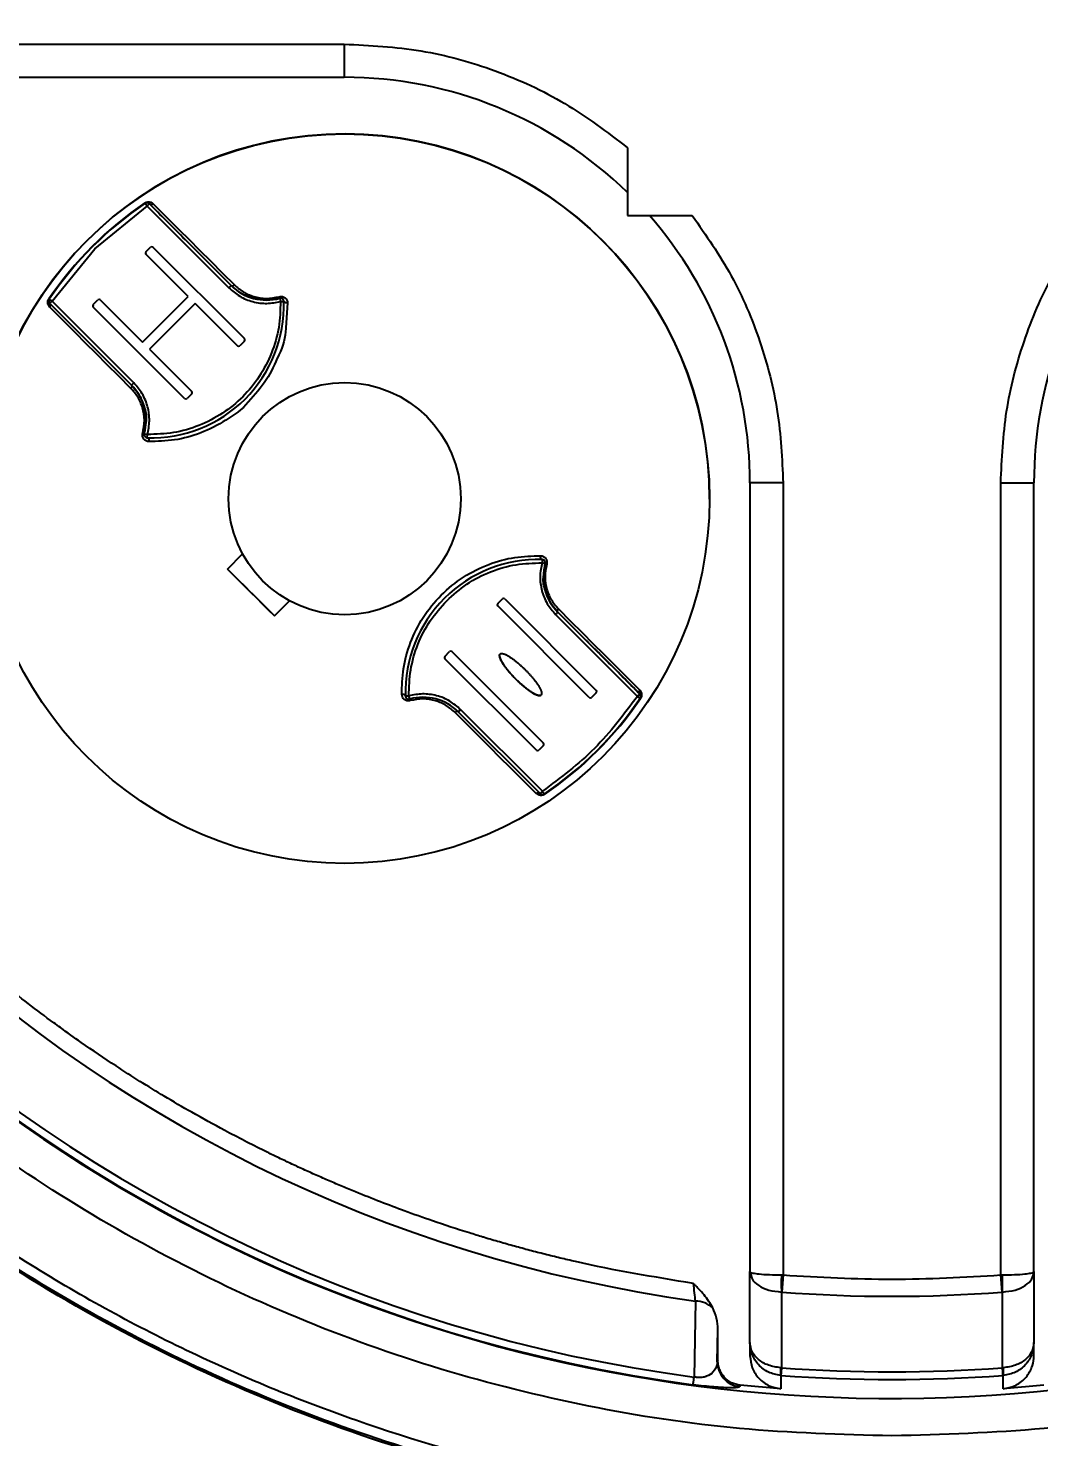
# Model space of a CAD drawing. Header units: millimetres. Extents: x 2003 to 4439, y 563 to 2285.
# Drawn here: x 2594.4 to 2655.3, y 1941.9 to 2026.8 of the extents above; entities that cross this region are included whole.
import ezdxf

# ---------------------------------------------------------------- set-up
doc = ezdxf.new("R2010")
doc.units = ezdxf.units.MM
doc.layers.add('AM_5', color=3, linetype='Continuous', lineweight=25)
doc.styles.add('SLDTEXTSTYLE1', font='txt.shx', dxfattribs={"width": 0.7, "bigfont": 'gbcbig.shx'})
doc.dimstyles.new('SLDDIMSTYLE12$0', dxfattribs={"dimtxt": 12, "dimasz": 10, "dimexe": 0, "dimexo": 0.0625, "dimgap": 0.875, "dimtad": 1, "dimdec": 1, "dimlfac": 1.8, "dimrnd": 1e-09, "dimzin": 12, "dimdsep": 46, "dimtxsty": 'SLDTEXTSTYLE1', "dimcen": 0.09, "dimdle": 8.16, "dimclrd": 3, "dimclre": 3, "dimadec": 0, "dimazin": 3, "dimtfac": 1, "dimtdec": 1, "dimtofl": 0, "dimtmove": 0, "dimatfit": 3, "dimfxl": 0, "dimfrac": 2, "dimtolj": 1, "dimlwd": 5, "dimlwe": 5, "dimarcsym": 0})

# ---------------------------------------------------------------- blocks, each defined once
blk = doc.blocks.new('*D42')
at = {"layer": 'AM_5', "color": 3, "linetype": 'Continuous', "lineweight": 5, "transparency": 16777216}
for p, q in [((2526.81, 1949.849), (2526.732, 1913.328)), ((2677.208, 1913.007), (2536.732, 1913.307))]:
    blk.add_line(p, q, dxfattribs=at)
at = {"layer": 'AM_5', "color": 3, "lineweight": 5, "transparency": 16777216}
blk.add_line((2687.178, 1898.953), (2687.208, 1912.985), dxfattribs=at)
at = {"layer": 'AM_5', "color": 3, "transparency": 16777216}
for points in [[(2536.735, 1914.974), (2536.728, 1911.64), (2526.732, 1913.328)], [(2677.212, 1914.673), (2677.205, 1911.34), (2687.208, 1912.985)]]:
    blk.add_solid(points, dxfattribs=at)
at = {"layer": 'Defpoints', "color": 0, "transparency": 16777216}
for p in [(2526.81, 1949.912), (2526.732, 1913.328), (2687.178, 1898.89)]:
    blk.add_point(p, dxfattribs=at)
at = {"layer": 'AM_5', "color": 0, "transparency": 16777216, "insert": (2588.08, 1920.072), "char_height": 12, "attachment_point": 5, "rotation": 359.87749, "style": 'SLDTEXTSTYLE1'}
blk.add_mtext('\\A1;160', dxfattribs=at)

msp = doc.modelspace()

# ---------------------------------------------------------------- linework, layer by layer
at = {"color": 7, "linetype": 'Continuous', "lineweight": 25}
for p, q in [((2562.754, 2025.884), (2613.445, 2025.884)), ((2613.445, 2025.884), (2613.445, 2023.884)), ((2562.955, 2023.884), (2613.445, 2023.884)), ((2630.527, 2019.632), (2630.527, 2015.546)), ((2598.408, 2013.53), (2601.547, 2016.119)), ((2601.435, 2016.284), (2601.421, 2016.305)), ((2601.435, 2016.284), (2601.435, 2016.284)), ((2601.547, 2016.119), (2606.479, 2011.186)), ((2601.688, 2016.26), (2606.621, 2011.327)), ((2601.688, 2016.26), (2601.688, 2016.26)), ((2630.527, 2015.546), (2634.428, 2015.546)), ((2595.819, 2010.391), (2598.408, 2013.53)), ((2601.484, 2013.353), (2601.767, 2013.636)), ((2604.03, 2010.666), (2601.484, 2013.211)), ((2601.484, 2013.211), (2601.484, 2013.211)), ((2604.03, 2010.666), (2601.484, 2013.211)), ((2601.908, 2013.636), (2607.424, 2008.12)), ((2606.621, 2011.327), (2606.621, 2011.327)), ((2595.619, 2010.391), (2595.619, 2010.391)), ((2595.653, 2010.503), (2595.633, 2010.517)), ((2595.653, 2010.503), (2595.653, 2010.503)), ((2600.752, 2005.458), (2595.819, 2010.391)), ((2598.302, 2010.171), (2598.585, 2010.454)), ((2598.726, 2010.454), (2601.272, 2007.908)), ((2601.272, 2007.908), (2604.03, 2010.666)), ((2604.03, 2010.666), (2604.03, 2010.666)), ((2595.681, 2010.014), (2595.583, 2010.192)), ((2600.61, 2005.317), (2595.678, 2010.25)), ((2603.817, 2004.514), (2598.302, 2010.029)), ((2598.302, 2010.029), (2598.302, 2010.029)), ((2603.817, 2004.514), (2598.302, 2010.029)), ((2604.454, 2010.242), (2601.696, 2007.484)), ((2604.454, 2010.242), (2601.696, 2007.484)), ((2606.999, 2007.696), (2604.454, 2010.242)), ((2604.454, 2010.242), (2604.454, 2010.242)), ((2606.999, 2007.696), (2604.454, 2010.242)), ((2609.802, 2010.127), (2609.802, 2010.127)), ((2610.027, 2010.281), (2609.926, 2008.77)), ((2607.424, 2007.979), (2607.141, 2007.696)), ((2607.424, 2007.979), (2607.141, 2007.696)), ((2607.424, 2007.979), (2607.424, 2007.979)), ((2601.696, 2007.484), (2604.242, 2004.938)), ((2601.696, 2007.484), (2601.696, 2007.484)), ((2606.999, 2007.696), (2606.999, 2007.696)), ((2607.141, 2007.696), (2607.141, 2007.696)), ((2603.817, 2004.514), (2603.817, 2004.514)), ((2604.242, 2004.797), (2603.959, 2004.514)), ((2604.242, 2004.797), (2603.959, 2004.514)), ((2603.959, 2004.514), (2603.959, 2004.514)), ((2604.242, 2004.797), (2604.242, 2004.797)), ((2601.487, 2003.193), (2601.379, 2002.392)), ((2601.372, 2002.339), (2601.372, 2002.339)), ((2601.566, 2002.139), (2601.572, 2002.339)), ((2637.909, 1999.42), (2637.909, 1951.843)), ((2639.909, 1999.42), (2639.909, 1951.643)), ((2653.031, 1951.643), (2653.031, 1999.42)), ((2655.031, 1951.843), (2655.031, 1999.42)), ((2635.469, 1998.445), (2635.469, 1998.445)), ((2606.398, 1994.226), (2607.312, 1995.139)), ((2607.312, 1995.139), (2607.312, 1995.139)), ((2625.373, 1994.798), (2625.367, 1994.598)), ((2625.452, 1993.744), (2625.56, 1994.544)), ((2625.567, 1994.597), (2625.567, 1994.597)), ((2606.398, 1994.226), (2609.227, 1991.397)), ((2610.14, 1992.311), (2609.227, 1991.397)), ((2609.227, 1991.397), (2610.14, 1992.311)), ((2610.14, 1992.311), (2610.14, 1992.311)), ((2622.697, 1992.14), (2622.98, 1992.422)), ((2628.213, 1986.483), (2622.697, 1991.998)), ((2622.697, 1991.998), (2622.697, 1991.998)), ((2628.213, 1986.483), (2622.697, 1991.998)), ((2623.121, 1992.422), (2628.637, 1986.907)), ((2609.227, 1991.397), (2609.227, 1991.397)), ((2626.187, 1991.478), (2631.12, 1986.545)), ((2626.329, 1991.619), (2631.261, 1986.687)), ((2626.329, 1991.619), (2626.329, 1991.619)), ((2619.515, 1988.958), (2619.798, 1989.241)), ((2619.939, 1989.241), (2625.455, 1983.725)), ((2625.031, 1983.301), (2619.515, 1988.816)), ((2619.515, 1988.816), (2619.515, 1988.816)), ((2625.031, 1983.301), (2619.515, 1988.816)), ((2617.137, 1986.81), (2617.137, 1986.81)), ((2628.637, 1986.766), (2628.354, 1986.483)), ((2628.637, 1986.766), (2628.354, 1986.483)), ((2628.637, 1986.766), (2628.637, 1986.766)), ((2631.257, 1986.923), (2631.363, 1986.731)), ((2631.261, 1986.687), (2631.261, 1986.687)), ((2625.392, 1980.818), (2620.46, 1985.75)), ((2628.213, 1986.483), (2628.213, 1986.483)), ((2628.354, 1986.483), (2628.354, 1986.483)), ((2631.306, 1986.42), (2631.286, 1986.434)), ((2631.32, 1986.545), (2631.32, 1986.545)), ((2625.251, 1980.676), (2620.318, 1985.609)), ((2625.031, 1983.301), (2625.031, 1983.301)), ((2625.455, 1983.584), (2625.172, 1983.301)), ((2625.455, 1983.584), (2625.172, 1983.301)), ((2625.172, 1983.301), (2625.172, 1983.301)), ((2625.455, 1983.584), (2625.455, 1983.584)), ((2625.193, 1980.582), (2625.015, 1980.68)), ((2625.504, 1980.652), (2625.518, 1980.632)), ((2637.909, 1951.843), (2637.964, 1951.797)), ((2637.909, 1951.843), (2637.976, 1951.621)), ((2637.909, 1947.564), (2637.909, 1951.843)), ((2655.031, 1951.843), (2655.031, 1947.564)), ((2639.801, 1951.644), (2639.909, 1951.643)), ((2639.909, 1951.643), (2639.829, 1950.613)), ((2653.031, 1951.643), (2653.138, 1951.644)), ((2653.111, 1950.613), (2653.031, 1951.643)), ((2634.623, 1950.07), (2634.541, 1945.483)), ((2639.829, 1950.613), (2639.801, 1950.615)), ((2639.801, 1950.615), (2639.807, 1946.045)), ((2653.138, 1950.615), (2653.111, 1950.613)), ((2653.133, 1946.045), (2653.138, 1950.615)), ((2635.938, 1946.393), (2635.97, 1948.357)), ((2635.97, 1946.487), (2635.97, 1948.357)), ((2637.909, 1947.564), (2637.909, 1946.778)), ((2655.031, 1946.778), (2655.031, 1947.564)), ((2639.807, 1946.045), (2639.761, 1946.048)), ((2653.179, 1946.048), (2653.133, 1946.045)), ((2637.318, 1944.994), (2637.287, 1944.902)), ((2639.762, 1944.781), (2637.318, 1944.994)), ((2639.761, 1945.582), (2639.772, 1945.581)), ((2639.761, 1945.582), (2639.762, 1944.781)), ((2653.167, 1945.581), (2653.179, 1945.582)), ((2653.178, 1944.781), (2653.179, 1945.582)), ((2655.621, 1944.994), (2653.178, 1944.781))]:
    msp.add_line(p, q, dxfattribs=at)
at = {"color": 7, "linetype": 'Continuous', "lineweight": 25, "flags": 128}
for points in [[(2601.435, 2016.284), (2601.437, 2016.281), (2601.443, 2016.272), (2601.454, 2016.256), (2601.467, 2016.236), (2601.484, 2016.211), (2601.504, 2016.182), (2601.525, 2016.151), (2601.547, 2016.119)], [(2601.688, 2016.26), (2601.685, 2016.257), (2601.677, 2016.249), (2601.664, 2016.236), (2601.647, 2016.219), (2601.625, 2016.197), (2601.601, 2016.173), (2601.574, 2016.146), (2601.547, 2016.119)], [(2601.924, 2016.256), (2602.406, 2015.774), (2602.928, 2015.252), (2603.49, 2014.69), (2604.088, 2014.092), (2604.721, 2013.459), (2605.389, 2012.791), (2606.088, 2012.092), (2606.816, 2011.364)], [(2606.621, 2011.327), (2606.618, 2011.325), (2606.61, 2011.317), (2606.597, 2011.304), (2606.579, 2011.286), (2606.558, 2011.265), (2606.533, 2011.24), (2606.507, 2011.214), (2606.479, 2011.186)], [(2606.621, 2011.327), (2606.637, 2011.316), (2606.657, 2011.308), (2606.68, 2011.306), (2606.705, 2011.308), (2606.733, 2011.316), (2606.761, 2011.328), (2606.789, 2011.344), (2606.816, 2011.364)], [(2595.653, 2010.503), (2595.657, 2010.501), (2595.666, 2010.495), (2595.681, 2010.484), (2595.702, 2010.47), (2595.727, 2010.453), (2595.756, 2010.434), (2595.787, 2010.413), (2595.819, 2010.391)], [(2595.678, 2010.25), (2595.68, 2010.252), (2595.688, 2010.26), (2595.701, 2010.273), (2595.719, 2010.291), (2595.741, 2010.313), (2595.765, 2010.337), (2595.791, 2010.363), (2595.819, 2010.391)], [(2609.545, 2010.558), (2609.546, 2010.555), (2609.549, 2010.544), (2609.554, 2010.526), (2609.561, 2010.502), (2609.569, 2010.473), (2609.578, 2010.439), (2609.588, 2010.403), (2609.599, 2010.366)], [(2600.574, 2005.121), (2599.845, 2005.85), (2599.146, 2006.549), (2598.479, 2007.216), (2597.846, 2007.85), (2597.247, 2008.448), (2596.686, 2009.009), (2596.164, 2009.532), (2595.681, 2010.014)], [(2609.599, 2010.366), (2609.638, 2010.367), (2609.675, 2010.368), (2609.71, 2010.369), (2609.74, 2010.37), (2609.765, 2010.371), (2609.784, 2010.371), (2609.795, 2010.371), (2609.799, 2010.372)], [(2610.027, 2010.281), (2609.984, 2010.279), (2609.943, 2010.282), (2609.904, 2010.289), (2609.869, 2010.3), (2609.84, 2010.314), (2609.818, 2010.332), (2609.804, 2010.351), (2609.799, 2010.372)], [(2600.61, 2005.317), (2600.622, 2005.301), (2600.629, 2005.281), (2600.632, 2005.258), (2600.629, 2005.232), (2600.622, 2005.205), (2600.61, 2005.177), (2600.594, 2005.149), (2600.574, 2005.121)], [(2600.61, 2005.317), (2600.613, 2005.32), (2600.621, 2005.328), (2600.634, 2005.341), (2600.652, 2005.358), (2600.673, 2005.38), (2600.698, 2005.404), (2600.724, 2005.431), (2600.752, 2005.458)], [(2601.379, 2002.392), (2601.383, 2002.391), (2601.394, 2002.388), (2601.412, 2002.383), (2601.436, 2002.377), (2601.465, 2002.369), (2601.498, 2002.359), (2601.534, 2002.349), (2601.572, 2002.339)], [(2601.566, 2002.139), (2601.587, 2002.134), (2601.606, 2002.12), (2601.623, 2002.098), (2601.638, 2002.069), (2601.649, 2002.034), (2601.656, 2001.995), (2601.658, 2001.953), (2601.657, 2001.911)], [(2639.909, 1999.42), (2639.519, 1999.42), (2639.144, 1999.42), (2638.798, 1999.42), (2638.495, 1999.42), (2638.246, 1999.42), (2638.061, 1999.42), (2637.947, 1999.42), (2637.909, 1999.42)], [(2653.031, 1999.42), (2653.421, 1999.42), (2653.796, 1999.42), (2654.142, 1999.42), (2654.445, 1999.42), (2654.694, 1999.42), (2654.879, 1999.42), (2654.992, 1999.42), (2655.031, 1999.42)], [(2625.373, 1994.798), (2625.352, 1994.803), (2625.333, 1994.816), (2625.316, 1994.838), (2625.301, 1994.867), (2625.29, 1994.902), (2625.283, 1994.942), (2625.281, 1994.983), (2625.282, 1995.026)], [(2625.56, 1994.544), (2625.556, 1994.545), (2625.545, 1994.548), (2625.527, 1994.553), (2625.503, 1994.56), (2625.474, 1994.568), (2625.441, 1994.577), (2625.404, 1994.587), (2625.367, 1994.598)], [(2609.227, 1991.397), (2608.874, 1991.75), (2608.52, 1992.104), (2608.167, 1992.457), (2607.813, 1992.811), (2607.459, 1993.165), (2607.105, 1993.519), (2606.751, 1993.873), (2606.398, 1994.226)], [(2626.329, 1991.619), (2626.317, 1991.636), (2626.31, 1991.656), (2626.307, 1991.679), (2626.31, 1991.704), (2626.317, 1991.731), (2626.329, 1991.76), (2626.345, 1991.788), (2626.365, 1991.815)], [(2626.365, 1991.815), (2627.094, 1991.086), (2627.793, 1990.388), (2628.46, 1989.72), (2629.093, 1989.087), (2629.692, 1988.488), (2630.253, 1987.927), (2630.775, 1987.405), (2631.257, 1986.923)], [(2626.329, 1991.619), (2626.326, 1991.617), (2626.318, 1991.609), (2626.305, 1991.596), (2626.287, 1991.578), (2626.266, 1991.557), (2626.241, 1991.532), (2626.215, 1991.506), (2626.187, 1991.478)], [(2617.14, 1986.565), (2617.135, 1986.585), (2617.121, 1986.605), (2617.099, 1986.622), (2617.07, 1986.637), (2617.035, 1986.647), (2616.996, 1986.654), (2616.955, 1986.657), (2616.912, 1986.656)], [(2631.261, 1986.687), (2631.259, 1986.684), (2631.251, 1986.676), (2631.237, 1986.663), (2631.22, 1986.645), (2631.198, 1986.624), (2631.174, 1986.6), (2631.147, 1986.573), (2631.12, 1986.545)], [(2617.14, 1986.565), (2617.144, 1986.565), (2617.155, 1986.565), (2617.174, 1986.566), (2617.199, 1986.567), (2617.229, 1986.568), (2617.264, 1986.569), (2617.301, 1986.57), (2617.34, 1986.571)], [(2617.394, 1986.378), (2617.393, 1986.382), (2617.39, 1986.393), (2617.385, 1986.411), (2617.378, 1986.435), (2617.37, 1986.464), (2617.361, 1986.497), (2617.351, 1986.533), (2617.34, 1986.571)], [(2620.318, 1985.609), (2620.321, 1985.612), (2620.329, 1985.62), (2620.342, 1985.633), (2620.36, 1985.65), (2620.381, 1985.672), (2620.406, 1985.696), (2620.432, 1985.723), (2620.46, 1985.75)], [(2631.12, 1986.545), (2631.152, 1986.524), (2631.183, 1986.503), (2631.212, 1986.483), (2631.237, 1986.466), (2631.258, 1986.452), (2631.273, 1986.442), (2631.282, 1986.436), (2631.286, 1986.433)], [(2620.318, 1985.609), (2620.302, 1985.621), (2620.282, 1985.628), (2620.259, 1985.631), (2620.234, 1985.628), (2620.206, 1985.621), (2620.178, 1985.609), (2620.15, 1985.593), (2620.123, 1985.573)], [(2625.015, 1980.68), (2624.533, 1981.163), (2624.01, 1981.685), (2623.449, 1982.246), (2622.851, 1982.844), (2622.217, 1983.478), (2621.55, 1984.145), (2620.851, 1984.844), (2620.123, 1985.573)], [(2625.251, 1980.676), (2625.254, 1980.679), (2625.262, 1980.687), (2625.275, 1980.7), (2625.292, 1980.718), (2625.314, 1980.739), (2625.338, 1980.764), (2625.365, 1980.79), (2625.392, 1980.818)], [(2625.504, 1980.652), (2625.502, 1980.655), (2625.496, 1980.665), (2625.485, 1980.68), (2625.471, 1980.701), (2625.454, 1980.726), (2625.435, 1980.754), (2625.414, 1980.786), (2625.392, 1980.818)], [(2635.97, 1946.487), (2635.952, 1946.434), (2635.938, 1946.393)], [(2639.807, 1946.045), (2639.8, 1945.947), (2639.793, 1945.859), (2639.787, 1945.782), (2639.782, 1945.717), (2639.778, 1945.663), (2639.775, 1945.623), (2639.773, 1945.595), (2639.772, 1945.581)], [(2653.167, 1945.581), (2653.166, 1945.595), (2653.164, 1945.623), (2653.161, 1945.663), (2653.157, 1945.717), (2653.152, 1945.782), (2653.147, 1945.859), (2653.14, 1945.947), (2653.133, 1946.045)], [(2634.48, 1945.022), (2634.482, 1945.036), (2634.486, 1945.063), (2634.491, 1945.103), (2634.498, 1945.156), (2634.507, 1945.221), (2634.517, 1945.298), (2634.528, 1945.386), (2634.541, 1945.483)]]:
    msp.add_lwpolyline(points, dxfattribs=at)
at = {"color": 7, "linetype": 'Continuous', "lineweight": 25}
for radius in [22, 7]:
    msp.add_circle((2613.469, 1998.468), radius, dxfattribs=at)
for centre, radius, start, end in [((2646.47, 2035.674), 91.48, 295.79271, 180), ((2646.47, 2035.674), 90.341, 353.64897, 186.35103), ((2646.47, 2035.674), 89.875, 353.64897, 186.35103), ((2646.47, 2035.674), 85.319, 353.33017, 186.66983), ((2646.47, 2035.674), 91.48, 180, 290.22656), ((2613.445, 1999.42), 24.464, 45.7131, 90), ((2646.47, 2035.674), 91.441, 188.79238, 262.46584), ((2646.47, 2035.674), 90.976, 188.79238, 262.46584), ((2646.47, 2035.674), 86.42, 189.2043, 262.12076), ((2613.469, 1998.468), 22, 359.93876, 179.93876), ((2613.469, 1998.468), 21.524, 124.039, 145.96101), ((2613.469, 1998.468), 21.5, 124.039, 145.96101), ((2613.469, 1998.468), 21.5, 124.039, 145.96101), ((2601.547, 2016.119), 0.2, 45, 124.039), ((2601.808, 2016.396), 0.182, 228.62275, 309.53632), ((2613.445, 1999.42), 24.464, 0, 41.23805), ((2679.495, 1999.42), 24.464, 138.76195, 180), ((2601.555, 2013.282), 0.1, 135, 225), ((2601.555, 2013.282), 0.1, 179.93876, 225), ((2601.838, 2013.565), 0.1, 45, 135), ((2608.742, 2013.449), 3, 225, 285.53097), ((2595.819, 2010.391), 0.2, 145.96101, 225), ((2598.656, 2010.383), 0.1, 45, 135), ((2608.865, 2010.452), 0.689, 8.91012, 16.87572), ((2609.599, 2010.366), 0.2, 45, 105.53097), ((2609.599, 2010.366), 0.2, 1.69061, 45), ((2595.541, 2010.13), 0.182, 320.52206, 40.08436), ((2598.373, 2010.1), 0.1, 135, 225), ((2598.373, 2010.1), 0.1, 179.93876, 225), ((2601.802, 2010.136), 8, 268.3094, 1.69061), ((2607.353, 2008.05), 0.1, 315, 45), ((2607.353, 2008.05), 0.1, 315, 359.93876), ((2607.07, 2007.767), 0.1, 225, 315), ((2607.07, 2007.767), 0.1, 225, 315), ((2598.489, 2003.196), 3, 344.46904, 45), ((2603.888, 2004.585), 0.1, 225, 315), ((2603.888, 2004.585), 0.1, 225, 315), ((2604.171, 2004.868), 0.1, 315, 45), ((2604.171, 2004.868), 0.1, 315, 359.93876), ((2601.486, 2003.073), 0.689, 253.12457, 261.08826), ((2601.572, 2002.339), 0.2, 164.46904, 225), ((2601.572, 2002.339), 0.2, 225, 268.3094), ((2625.137, 1986.801), 8, 88.3094, 181.69061), ((2625.367, 1994.598), 0.2, 45, 88.3094), ((2628.45, 1993.741), 3, 164.46904, 225), ((2625.367, 1994.598), 0.2, 344.46904, 45), ((2625.453, 1993.864), 0.688, 73.124, 81.09101), ((2622.768, 1992.069), 0.1, 135, 225), ((2622.768, 1992.069), 0.1, 179.93876, 225), ((2623.051, 1992.352), 0.1, 45, 135), ((2619.869, 1989.17), 0.1, 45, 135), ((2619.586, 1988.887), 0.1, 135, 225), ((2619.586, 1988.887), 0.1, 179.93876, 225), ((2628.566, 1986.836), 0.1, 315, 45), ((2628.566, 1986.836), 0.1, 315, 359.93876), ((2631.398, 1986.807), 0.182, 140.46383, 221.37738), ((2631.12, 1986.545), 0.2, 325.96101, 45), ((2617.34, 1986.571), 0.2, 181.69061, 225), ((2617.34, 1986.571), 0.2, 225, 285.53097), ((2618.197, 1983.488), 3, 45, 105.53097), ((2618.074, 1986.485), 0.689, 188.91062, 196.87572), ((2613.469, 1998.468), 21.5, 304.039, 325.96101), ((2613.469, 1998.468), 21.524, 304.039, 325.96101), ((2628.283, 1986.554), 0.1, 225, 315), ((2628.283, 1986.554), 0.1, 225, 315), ((2625.101, 1983.372), 0.1, 225, 315), ((2625.101, 1983.372), 0.1, 225, 315), ((2625.384, 1983.654), 0.1, 315, 45), ((2625.384, 1983.654), 0.1, 315, 359.93876), ((2625.131, 1980.54), 0.182, 49.91552, 129.47781), ((2625.392, 1980.818), 0.2, 225, 304.039), ((2661.137, 1951.129), 21.341, 178.61808, 181.38192), ((2631.803, 1951.129), 21.341, 358.61808, 1.3819), ((2634.539, 1948.3), 1.772, 50.3646, 87.29391), ((2646.47, 2035.674), 85.319, 265.53552, 274.46448), ((2637.438, 1946.395), 1.5, 180.08872, 264.21159), ((2642.47, 1945.815), 2.719, 175.08834, 184.91166), ((2646.47, 2035.674), 89.875, 265.74841, 274.25159), ((2650.47, 1945.815), 2.719, 355.08834, 4.91166), ((2646.47, 2035.674), 90.341, 265.74841, 274.25159)]:
    msp.add_arc(centre, radius, start, end, dxfattribs=at)
for points in [[(2646.47, 2119.96), (2643.507, 2119.87), (2637.582, 2119.689), (2628.793, 2118.234), (2620.2, 2115.929), (2611.899, 2112.714), (2603.982, 2108.649), (2596.537, 2103.771), (2589.646, 2098.137), (2583.387, 2091.809), (2577.829, 2084.857), (2573.034, 2077.36), (2569.054, 2069.398), (2565.935, 2061.063), (2563.706, 2052.444), (2562.415, 2043.642), (2561.99, 2034.743), (2562.499, 2028.837), (2562.754, 2025.884)], [(2730.186, 2025.884), (2730.44, 2028.837), (2730.949, 2034.743), (2730.525, 2043.642), (2729.234, 2052.444), (2727.005, 2061.063), (2723.886, 2069.398), (2719.906, 2077.36), (2715.111, 2084.857), (2709.552, 2091.809), (2703.293, 2098.137), (2696.403, 2103.771), (2688.958, 2108.649), (2681.041, 2112.714), (2672.74, 2115.929), (2664.147, 2118.234), (2655.358, 2119.689), (2649.433, 2119.87), (2646.47, 2119.96)], [(2646.47, 1941.934), (2643.402, 1942.021), (2637.267, 1942.195), (2628.153, 1943.598), (2619.215, 1945.823), (2610.539, 1948.931), (2602.21, 1952.87), (2594.307, 1957.607), (2586.906, 1963.096), (2580.079, 1969.283), (2573.891, 1976.11), (2568.402, 1983.511), (2563.665, 1991.414), (2559.727, 1999.744), (2556.619, 2008.419), (2554.394, 2017.357), (2552.99, 2026.471), (2552.816, 2032.607), (2552.729, 2035.674)], [(2740.21, 2035.674), (2740.123, 2032.607), (2739.949, 2026.471), (2738.546, 2017.357), (2736.321, 2008.419), (2733.213, 1999.744), (2729.275, 1991.414), (2724.537, 1983.511), (2719.049, 1976.11), (2712.861, 1969.283), (2706.034, 1963.096), (2698.633, 1957.607), (2690.73, 1952.87), (2682.4, 1948.931), (2673.725, 1945.823), (2664.787, 1943.598), (2655.673, 1942.195), (2649.538, 1942.021), (2646.47, 1941.934)], [(2613.445, 2025.884), (2614.993, 2025.806), (2618.089, 2025.65), (2622.581, 2024.383), (2626.829, 2022.451), (2629.295, 2020.572), (2630.527, 2019.632)], [(2635.68, 1938.001), (2632.029, 1938.525), (2624.725, 1939.573), (2614.082, 1942.693), (2603.839, 1946.901), (2594.139, 1952.256), (2585.099, 1958.661), (2576.837, 1966.042), (2569.456, 1974.304), (2563.051, 1983.343), (2557.696, 1993.044), (2553.488, 2003.287), (2550.368, 2013.93), (2549.32, 2021.233), (2548.796, 2024.885)], [(2629.138, 1938.203), (2625.844, 1938.89), (2619.255, 1940.263), (2609.703, 1943.583), (2600.52, 1947.787), (2591.817, 1952.923), (2583.68, 1958.912), (2576.195, 1965.7), (2569.44, 1973.213), (2563.485, 1981.375), (2558.387, 1990.1), (2554.222, 1999.302), (2550.943, 2008.868), (2549.598, 2015.462), (2548.926, 2018.759)], [(2606.621, 2011.327), (2605.656, 2012.292), (2603.728, 2014.221), (2602.368, 2015.58), (2601.688, 2016.26)], [(2634.428, 2015.546), (2635.255, 2014.359), (2636.909, 2011.984), (2638.598, 2007.969), (2639.705, 2003.757), (2639.841, 2000.866), (2639.909, 1999.42)], [(2653.031, 1999.42), (2653.099, 2000.866), (2653.235, 2003.757), (2654.341, 2007.969), (2656.031, 2011.984), (2657.685, 2014.359), (2658.512, 2015.546)], [(2631.261, 1986.687), (2630.581, 1987.367), (2629.222, 1988.726), (2627.293, 1990.655), (2626.329, 1991.619)], [(2631.12, 1986.545), (2630.303, 1985.453), (2628.668, 1983.27), (2626.484, 1981.635), (2625.392, 1980.818)], [(2629.442, 1938.255), (2626.528, 1938.843), (2620.7, 1940.018), (2612.206, 1942.771), (2603.977, 1946.218), (2596.106, 1950.419), (2588.605, 1955.264), (2584.012, 1959.038), (2581.716, 1960.925)], [(2639.909, 1951.643), (2642.096, 1951.515), (2646.47, 1951.259), (2650.844, 1951.515), (2653.031, 1951.643)]]:
    msp.add_open_spline(points, degree=3, dxfattribs=at)
for points, knots in [([(2634.496, 1951.13), (2632.116, 1951.521), (2629.425, 1951.962), (2626.465, 1952.661), (2625.545, 1952.888), (2624.628, 1953.125), (2623.714, 1953.373), (2622.803, 1953.63), (2622.165, 1953.818), (2621.56, 1954), (2620.51, 1954.323), (2618.929, 1954.841), (2617.147, 1955.473), (2615.602, 1956.056), (2614.358, 1956.551), (2613.327, 1956.979), (2612.536, 1957.317), (2611.748, 1957.663), (2610.964, 1958.017), (2610.183, 1958.379), (2609.637, 1958.639), (2609.119, 1958.889), (2608.053, 1959.409), (2606.354, 1960.283), (2604.344, 1961.391), (2602.15, 1962.672), (2599.916, 1964.072), (2597.845, 1965.474), (2596.602, 1966.359), (2595.54, 1967.134), (2594.375, 1968.01), (2592.852, 1969.21), (2591.586, 1970.256), (2590.573, 1971.122), (2589.804, 1971.796), (2589.043, 1972.479), (2588.29, 1973.172), (2587.546, 1973.873), (2587.033, 1974.368), (2586.579, 1974.812), (2585.112, 1976.261), (2582.742, 1978.775), (2579.753, 1982.325), (2577.148, 1985.757), (2574.827, 1989.159), (2572.57, 1992.825), (2569.784, 1997.906), (2566.729, 2004.749), (2563.927, 2013.085), (2562.798, 2018.828), (2562.234, 2021.7)], [0, 0, 0, 0, 0.066905, 0.07567, 0.084434, 0.093199, 0.101963, 0.110727, 0.119491, 0.120425, 0.128278, 0.149963, 0.166623, 0.180753, 0.195817, 0.203781, 0.211745, 0.219709, 0.227673, 0.235637, 0.243601, 0.24445, 0.251616, 0.276532, 0.297465, 0.315335, 0.34708, 0.370638, 0.384759, 0.389435, 0.407138, 0.425205, 0.443272, 0.452736, 0.4622, 0.471663, 0.481127, 0.490591, 0.500054, 0.500928, 0.50821, 0.557321, 0.596775, 0.636995, 0.676885, 0.711064, 0.756485, 0.837657, 0.918828, 1, 1, 1, 1]), ([(2601.421, 2016.305), (2601.434, 2016.313), (2601.461, 2016.33), (2601.522, 2016.356), (2601.621, 2016.378), (2601.784, 2016.365), (2601.868, 2016.3), (2601.924, 2016.256)], [0, 0, 0, 0, 0.057749, 0.117154, 0.251526, 0.501174, 1, 1, 1, 1]), ([(2601.688, 2016.26), (2601.663, 2016.28), (2601.625, 2016.31), (2601.551, 2016.322), (2601.496, 2016.314), (2601.462, 2016.3), (2601.446, 2016.292), (2601.438, 2016.287), (2601.435, 2016.284)], [0, 0, 0, 0, 0.500032, 0.773163, 0.911126, 0.959646, 0.980448, 1, 1, 1, 1]), ([(2609.545, 2010.558), (2609.273, 2010.506), (2608.712, 2010.398), (2607.909, 2010.535), (2607.181, 2010.841), (2606.815, 2011.159), (2606.621, 2011.327)], [0, 0, 0, 0, 0.242664, 0.499933, 0.73499, 1, 1, 1, 1]), ([(2606.816, 2011.364), (2606.983, 2011.218), (2607.317, 2010.926), (2607.977, 2010.639), (2608.736, 2010.503), (2609.261, 2010.602), (2609.524, 2010.652)], [0, 0, 0, 0, 0.24976, 0.500155, 0.750188, 1, 1, 1, 1]), ([(2595.583, 2010.192), (2595.58, 2010.196), (2595.559, 2010.232), (2595.561, 2010.317), (2595.581, 2010.416), (2595.608, 2010.476), (2595.625, 2010.503), (2595.633, 2010.517)], [0, 0, 0, 0, 0.064166, 0.529622, 0.780974, 0.892035, 1, 1, 1, 1]), ([(2606.479, 2011.186), (2606.69, 2011.005), (2607.118, 2010.636), (2607.919, 2010.321), (2608.772, 2010.201), (2609.326, 2010.312), (2609.599, 2010.366)], [0, 0, 0, 0, 0.245589, 0.5, 0.754411, 1, 1, 1, 1]), ([(2609.524, 2010.652), (2609.556, 2010.658), (2609.62, 2010.671), (2609.716, 2010.66), (2609.805, 2010.63), (2609.905, 2010.565), (2610.001, 2010.45), (2610.018, 2010.338), (2610.027, 2010.281)], [0, 0, 0, 0, 0.123692, 0.250213, 0.373441, 0.501044, 0.749966, 1, 1, 1, 1]), ([(2609.799, 2010.372), (2609.798, 2010.381), (2609.796, 2010.407), (2609.78, 2010.457), (2609.745, 2010.507), (2609.694, 2010.544), (2609.644, 2010.562), (2609.594, 2010.568), (2609.561, 2010.561), (2609.545, 2010.558)], [0, 0, 0, 0, 0.085805, 0.25106, 0.500516, 0.655876, 0.788505, 0.901538, 1, 1, 1, 1]), ([(2609.599, 2010.366), (2609.584, 2009.841), (2609.553, 2008.78), (2609.099, 2007.237), (2608.363, 2005.815), (2607.355, 2004.583), (2606.122, 2003.575), (2604.701, 2002.839), (2603.158, 2002.385), (2602.097, 2002.354), (2601.572, 2002.339)], [0, 0, 0, 0, 0.123694, 0.25, 0.376306, 0.5, 0.623694, 0.75, 0.876306, 1, 1, 1, 1]), ([(2609.926, 2008.77), (2609.925, 2008.756), (2609.891, 2008.225), (2609.752, 2007.65), (2609.494, 2007.14), (2609.49, 2007.133)], [0, 0, 0, 0, 0.026888, 0.987039, 1, 1, 1, 1]), ([(2609.49, 2007.133), (2609.265, 2006.621), (2608.816, 2005.599), (2608.049, 2004.74), (2607.666, 2004.312)], [0, 0, 0, 0, 0.501469, 1, 1, 1, 1]), ([(2600.61, 2005.317), (2600.78, 2005.123), (2601.1, 2004.757), (2601.389, 2004.028), (2601.528, 2003.489), (2601.488, 2003.197), (2601.487, 2003.193)], [0, 0, 0, 0, 0.348132, 0.656893, 0.994853, 1, 1, 1, 1]), ([(2601.572, 2002.339), (2601.626, 2002.611), (2601.736, 2003.166), (2601.617, 2004.018), (2601.301, 2004.819), (2600.933, 2005.248), (2600.752, 2005.458)], [0, 0, 0, 0, 0.245589, 0.5, 0.754411, 1, 1, 1, 1]), ([(2601.286, 2002.414), (2601.336, 2002.676), (2601.435, 2003.201), (2601.299, 2003.96), (2601.012, 2004.621), (2600.72, 2004.955), (2600.574, 2005.121)], [0, 0, 0, 0, 0.249812, 0.499845, 0.75024, 1, 1, 1, 1]), ([(2607.666, 2004.312), (2607.661, 2004.305), (2607.294, 2003.849), (2606.308, 2003.165), (2604.805, 2002.38), (2603.201, 2001.949), (2602.172, 2001.924), (2601.657, 2001.911)], [0, 0, 0, 0, 0.0036459, 0.252446, 0.5014447, 0.7503042, 1, 1, 1, 1]), ([(2601.657, 2001.911), (2601.6, 2001.92), (2601.487, 2001.937), (2601.373, 2002.032), (2601.308, 2002.132), (2601.278, 2002.221), (2601.266, 2002.317), (2601.28, 2002.382), (2601.286, 2002.414)], [0, 0, 0, 0, 0.2496018, 0.4982962, 0.6255893, 0.7486287, 0.8757219, 1, 1, 1, 1]), ([(2616.912, 1986.656), (2616.924, 1987.171), (2616.949, 1988.199), (2617.385, 1989.796), (2618.146, 1991.325), (2619.245, 1992.69), (2620.61, 1993.789), (2622.14, 1994.552), (2623.736, 1994.989), (2624.766, 1995.013), (2625.282, 1995.026)], [0, 0, 0, 0, 0.125198, 0.2499957, 0.3751716, 0.4997698, 0.6246825, 0.749695, 0.8746376, 1, 1, 1, 1]), ([(2619.621, 1992.316), (2620.014, 1992.666), (2620.806, 1993.372), (2622.241, 1994.095), (2623.781, 1994.552), (2624.842, 1994.583), (2625.367, 1994.598)], [0, 0, 0, 0, 0.247388, 0.5, 0.752612, 1, 1, 1, 1]), ([(2625.367, 1994.598), (2625.313, 1994.325), (2625.203, 1993.771), (2625.322, 1992.918), (2625.637, 1992.117), (2626.006, 1991.689), (2626.187, 1991.478)], [0, 0, 0, 0, 0.245589, 0.5, 0.754411, 1, 1, 1, 1]), ([(2625.282, 1995.026), (2625.339, 1995.017), (2625.452, 1995), (2625.566, 1994.904), (2625.631, 1994.804), (2625.661, 1994.716), (2625.673, 1994.619), (2625.659, 1994.555), (2625.653, 1994.523)], [0, 0, 0, 0, 0.249602, 0.498296, 0.625589, 0.748629, 0.875722, 1, 1, 1, 1]), ([(2625.56, 1994.544), (2625.563, 1994.56), (2625.569, 1994.593), (2625.564, 1994.643), (2625.546, 1994.693), (2625.509, 1994.744), (2625.458, 1994.779), (2625.408, 1994.795), (2625.382, 1994.797), (2625.373, 1994.798)], [0, 0, 0, 0, 0.098526, 0.211663, 0.344444, 0.500006, 0.749377, 0.913544, 1, 1, 1, 1]), ([(2625.653, 1994.523), (2625.603, 1994.26), (2625.504, 1993.735), (2625.64, 1992.976), (2625.927, 1992.315), (2626.219, 1991.982), (2626.365, 1991.815)], [0, 0, 0, 0, 0.249812, 0.499845, 0.75024, 1, 1, 1, 1]), ([(2626.329, 1991.619), (2626.159, 1991.814), (2625.839, 1992.18), (2625.55, 1992.908), (2625.411, 1993.447), (2625.451, 1993.739), (2625.452, 1993.744)], [0, 0, 0, 0, 0.348132, 0.656893, 0.994853, 1, 1, 1, 1]), ([(2617.34, 1986.571), (2617.355, 1987.096), (2617.385, 1988.157), (2617.842, 1989.697), (2618.566, 1991.131), (2619.272, 1991.924), (2619.621, 1992.316)], [0, 0, 0, 0, 0.247388, 0.5, 0.752612, 1, 1, 1, 1]), ([(2625.314, 1986.624), (2625.304, 1986.617), (2625.284, 1986.601), (2625.231, 1986.59), (2625.175, 1986.594), (2625.12, 1986.607), (2625.077, 1986.621), (2625.034, 1986.637), (2624.993, 1986.654), (2624.952, 1986.674), (2624.911, 1986.694), (2624.858, 1986.722), (2624.806, 1986.753), (2624.742, 1986.792), (2624.691, 1986.825), (2624.629, 1986.867), (2624.567, 1986.911), (2624.494, 1986.964), (2624.422, 1987.019), (2624.351, 1987.075), (2624.281, 1987.132), (2624.212, 1987.191), (2624.144, 1987.25), (2624.076, 1987.31), (2623.987, 1987.391), (2623.899, 1987.474), (2623.813, 1987.559), (2623.749, 1987.623), (2623.686, 1987.688), (2623.603, 1987.775), (2623.522, 1987.864), (2623.442, 1987.955), (2623.383, 1988.023), (2623.325, 1988.093), (2623.268, 1988.163), (2623.213, 1988.235), (2623.158, 1988.307), (2623.105, 1988.38), (2623.062, 1988.442), (2623.021, 1988.505), (2622.989, 1988.556), (2622.958, 1988.608), (2622.928, 1988.66), (2622.899, 1988.714), (2622.873, 1988.768), (2622.858, 1988.803), (2622.844, 1988.838), (2622.834, 1988.866), (2622.823, 1988.902), (2622.81, 1988.953), (2622.803, 1989.012), (2622.815, 1989.069), (2622.831, 1989.089), (2622.839, 1989.099)], [0, 0, 0, 0, 0.009206, 0.021042, 0.042226, 0.054406, 0.066579, 0.07875, 0.090919, 0.103087, 0.115254, 0.127421, 0.151759, 0.163926, 0.188261, 0.200427, 0.224762, 0.249095, 0.273429, 0.297762, 0.322096, 0.346429, 0.370762, 0.395095, 0.419428, 0.468097, 0.49243, 0.516763, 0.541096, 0.565429, 0.614098, 0.638431, 0.662764, 0.687097, 0.711431, 0.735764, 0.760098, 0.784431, 0.808766, 0.820932, 0.845267, 0.857434, 0.869601, 0.89394, 0.906108, 0.918276, 0.92436, 0.93653, 0.942614, 0.954789, 0.979347, 0.989891, 1, 1, 1, 1]), ([(2622.809, 1989.002), (2622.809, 1988.985), (2622.81, 1988.952), (2622.822, 1988.905), (2622.835, 1988.862), (2622.851, 1988.82), (2622.869, 1988.778), (2622.888, 1988.737), (2622.908, 1988.697), (2622.937, 1988.644), (2622.967, 1988.592), (2623.007, 1988.527), (2623.035, 1988.483), (2623.065, 1988.439), (2623.086, 1988.408), (2623.112, 1988.371), (2623.134, 1988.34), (2623.156, 1988.31), (2623.179, 1988.28), (2623.206, 1988.244), (2623.234, 1988.208), (2623.262, 1988.172), (2623.29, 1988.137), (2623.318, 1988.102), (2623.347, 1988.067), (2623.376, 1988.032), (2623.405, 1987.998), (2623.445, 1987.952), (2623.484, 1987.907), (2623.525, 1987.862), (2623.555, 1987.828), (2623.586, 1987.795), (2623.627, 1987.751), (2623.668, 1987.707), (2623.71, 1987.663), (2623.741, 1987.631), (2623.773, 1987.599), (2623.816, 1987.556), (2623.859, 1987.514), (2623.902, 1987.472), (2623.935, 1987.441), (2623.968, 1987.41), (2624.001, 1987.379), (2624.045, 1987.338), (2624.09, 1987.297), (2624.135, 1987.257), (2624.169, 1987.228), (2624.203, 1987.198), (2624.238, 1987.169), (2624.273, 1987.14), (2624.307, 1987.111), (2624.343, 1987.082), (2624.378, 1987.054), (2624.413, 1987.026), (2624.449, 1986.998), (2624.485, 1986.971), (2624.521, 1986.944), (2624.558, 1986.917), (2624.595, 1986.891), (2624.632, 1986.865), (2624.669, 1986.84), (2624.72, 1986.806), (2624.77, 1986.774), (2624.822, 1986.743), (2624.875, 1986.713), (2624.928, 1986.685), (2624.982, 1986.659), (2625.017, 1986.644), (2625.052, 1986.63), (2625.08, 1986.62), (2625.116, 1986.608), (2625.168, 1986.595), (2625.227, 1986.589), (2625.283, 1986.601), (2625.303, 1986.616), (2625.314, 1986.624)], [0, 0, 0, 0, 0.014584, 0.027115, 0.03964, 0.052161, 0.064681, 0.0772, 0.089719, 0.102237, 0.127277, 0.139795, 0.164832, 0.171091, 0.183609, 0.196126, 0.208644, 0.214902, 0.22742, 0.239937, 0.252455, 0.264972, 0.27749, 0.290007, 0.302525, 0.315042, 0.327559, 0.340077, 0.365112, 0.377629, 0.390147, 0.402664, 0.415182, 0.440217, 0.452734, 0.465252, 0.477769, 0.490286, 0.515321, 0.527839, 0.540356, 0.552874, 0.565391, 0.577908, 0.602944, 0.615461, 0.627978, 0.640496, 0.653013, 0.665531, 0.678048, 0.690566, 0.703083, 0.7156, 0.728118, 0.740635, 0.753153, 0.76567, 0.778188, 0.790705, 0.803223, 0.815741, 0.840778, 0.853296, 0.865814, 0.890855, 0.903374, 0.915893, 0.922153, 0.934674, 0.940933, 0.95346, 0.978726, 0.989579, 1, 1, 1, 1]), ([(2622.839, 1989.099), (2622.848, 1989.106), (2622.868, 1989.123), (2622.921, 1989.134), (2622.977, 1989.129), (2623.032, 1989.116), (2623.076, 1989.103), (2623.118, 1989.087), (2623.16, 1989.069), (2623.201, 1989.05), (2623.241, 1989.029), (2623.294, 1989.001), (2623.346, 1988.971), (2623.41, 1988.931), (2623.461, 1988.898), (2623.524, 1988.856), (2623.585, 1988.813), (2623.658, 1988.759), (2623.73, 1988.704), (2623.801, 1988.648), (2623.871, 1988.591), (2623.94, 1988.533), (2624.009, 1988.473), (2624.076, 1988.413), (2624.165, 1988.332), (2624.253, 1988.249), (2624.339, 1988.165), (2624.403, 1988.1), (2624.466, 1988.036), (2624.549, 1987.948), (2624.63, 1987.859), (2624.71, 1987.769), (2624.769, 1987.7), (2624.827, 1987.63), (2624.884, 1987.56), (2624.939, 1987.489), (2624.994, 1987.416), (2625.047, 1987.343), (2625.09, 1987.281), (2625.131, 1987.218), (2625.164, 1987.167), (2625.194, 1987.115), (2625.224, 1987.063), (2625.253, 1987.01), (2625.279, 1986.955), (2625.294, 1986.921), (2625.308, 1986.886), (2625.318, 1986.857), (2625.329, 1986.821), (2625.342, 1986.77), (2625.349, 1986.711), (2625.337, 1986.655), (2625.321, 1986.634), (2625.314, 1986.624)], [0, 0, 0, 0, 0.009206, 0.021042, 0.042226, 0.054406, 0.066579, 0.07875, 0.090919, 0.103087, 0.115254, 0.127421, 0.151759, 0.163926, 0.188261, 0.200427, 0.224762, 0.249095, 0.273429, 0.297762, 0.322096, 0.346429, 0.370762, 0.395095, 0.419428, 0.468097, 0.49243, 0.516763, 0.541096, 0.565429, 0.614098, 0.638431, 0.662764, 0.687097, 0.711431, 0.735764, 0.760098, 0.784431, 0.808766, 0.820932, 0.845267, 0.857434, 0.869601, 0.89394, 0.906108, 0.918276, 0.92436, 0.93653, 0.942614, 0.954789, 0.979347, 0.989891, 1, 1, 1, 1]), ([(2617.415, 1986.285), (2617.383, 1986.278), (2617.319, 1986.265), (2617.223, 1986.276), (2617.134, 1986.307), (2617.034, 1986.371), (2616.938, 1986.486), (2616.921, 1986.599), (2616.912, 1986.656)], [0, 0, 0, 0, 0.123692, 0.250213, 0.373441, 0.501044, 0.749966, 1, 1, 1, 1]), ([(2620.46, 1985.75), (2620.249, 1985.932), (2619.821, 1986.3), (2619.02, 1986.615), (2618.167, 1986.735), (2617.612, 1986.625), (2617.34, 1986.571)], [0, 0, 0, 0, 0.245589, 0.5, 0.754411, 1, 1, 1, 1]), ([(2631.286, 1986.434), (2631.288, 1986.437), (2631.293, 1986.445), (2631.302, 1986.461), (2631.316, 1986.496), (2631.323, 1986.55), (2631.311, 1986.624), (2631.281, 1986.662), (2631.261, 1986.687)], [0, 0, 0, 0, 0.019949, 0.041211, 0.090998, 0.233378, 0.500651, 1, 1, 1, 1]), ([(2631.363, 1986.731), (2631.37, 1986.688), (2631.38, 1986.622), (2631.357, 1986.521), (2631.331, 1986.46), (2631.314, 1986.433), (2631.306, 1986.42)], [0, 0, 0, 0, 0.4973705, 0.7659569, 0.8846321, 1, 1, 1, 1]), ([(2620.123, 1985.573), (2619.956, 1985.719), (2619.622, 1986.011), (2618.961, 1986.298), (2618.203, 1986.433), (2617.677, 1986.334), (2617.415, 1986.285)], [0, 0, 0, 0, 0.24976, 0.500155, 0.750188, 1, 1, 1, 1]), ([(2625.518, 1980.632), (2625.505, 1980.624), (2625.478, 1980.607), (2625.417, 1980.581), (2625.319, 1980.56), (2625.233, 1980.558), (2625.198, 1980.579), (2625.193, 1980.582)], [0, 0, 0, 0, 0.107574, 0.218232, 0.46854, 0.933582, 1, 1, 1, 1]), ([(2637.964, 1951.797), (2638.004, 1951.784), (2638.105, 1951.751), (2638.46, 1951.7), (2639.054, 1951.657), (2639.557, 1951.648), (2639.801, 1951.644)], [0, 0, 0, 0, 0.160391, 0.409006, 0.713334, 1, 1, 1, 1]), ([(2653.138, 1951.644), (2653.382, 1951.648), (2653.885, 1951.657), (2654.483, 1951.7), (2654.827, 1951.751), (2655, 1951.799), (2655.02, 1951.827), (2655.031, 1951.843)], [0, 0, 0, 0, 0.2420737, 0.4990881, 0.7090215, 0.8444749, 1, 1, 1, 1]), ([(2653.138, 1950.615), (2653.398, 1950.642), (2653.912, 1950.695), (2654.534, 1950.992), (2654.951, 1951.388), (2655.004, 1951.692), (2655.031, 1951.843)], [0, 0, 0, 0, 0.257797, 0.5102609, 0.7566206, 1, 1, 1, 1]), ([(2634.623, 1950.07), (2634.606, 1950.227), (2634.573, 1950.542), (2634.522, 1950.934), (2634.496, 1951.13)], [0, 0, 0, 0, 0.498002, 1, 1, 1, 1]), ([(2635.67, 1949.665), (2635.503, 1949.931), (2635.253, 1950.332), (2634.881, 1950.735), (2634.68, 1950.943), (2634.575, 1951.049), (2634.521, 1951.105), (2634.503, 1951.123), (2634.498, 1951.128), (2634.496, 1951.13)], [0, 0, 0, 0, 0.49931, 0.749558, 0.871896, 0.959867, 0.987646, 0.995751, 1, 1, 1, 1]), ([(2637.976, 1951.621), (2637.992, 1951.546), (2638.041, 1951.32), (2638.412, 1950.993), (2639.026, 1950.695), (2639.541, 1950.642), (2639.801, 1950.615)], [0, 0, 0, 0, 0.138516, 0.419018, 0.706474, 1, 1, 1, 1]), ([(2635.97, 1948.357), (2635.959, 1948.585), (2635.936, 1949.038), (2635.758, 1949.456), (2635.67, 1949.665)], [0, 0, 0, 0, 0.501105, 1, 1, 1, 1]), ([(2639.761, 1946.048), (2639.505, 1946.084), (2639, 1946.157), (2638.393, 1946.524), (2637.986, 1947.009), (2637.935, 1947.379), (2637.909, 1947.564)], [0, 0, 0, 0, 0.257822, 0.510246, 0.756601, 1, 1, 1, 1]), ([(2639.761, 1945.582), (2639.505, 1945.63), (2639, 1945.725), (2638.393, 1946.204), (2637.986, 1946.838), (2637.935, 1947.323), (2637.909, 1947.564)], [0, 0, 0, 0, 0.257822, 0.510246, 0.756601, 1, 1, 1, 1]), ([(2655.031, 1947.564), (2655.005, 1947.379), (2654.954, 1947.009), (2654.547, 1946.524), (2653.94, 1946.157), (2653.435, 1946.084), (2653.179, 1946.048)], [0, 0, 0, 0, 0.243399, 0.489754, 0.742178, 1, 1, 1, 1]), ([(2655.031, 1947.564), (2655.005, 1947.323), (2654.954, 1946.838), (2654.547, 1946.204), (2653.94, 1945.725), (2653.435, 1945.63), (2653.179, 1945.582)], [0, 0, 0, 0, 0.243399, 0.489754, 0.742178, 1, 1, 1, 1]), ([(2637.909, 1946.778), (2637.936, 1946.528), (2637.991, 1946.027), (2638.419, 1945.377), (2639.031, 1944.912), (2639.526, 1944.823), (2639.762, 1944.781)], [0, 0, 0, 0, 0.250413, 0.500189, 0.760934, 1, 1, 1, 1]), ([(2653.178, 1944.781), (2653.414, 1944.823), (2653.908, 1944.912), (2654.526, 1945.377), (2654.903, 1945.977), (2655.022, 1946.469), (2655.029, 1946.718), (2655.031, 1946.778)], [0, 0, 0, 0, 0.239019, 0.499755, 0.749419, 0.939689, 1, 1, 1, 1]), ([(2635.938, 1946.393), (2635.934, 1946.352), (2635.917, 1946.135), (2635.779, 1945.828), (2635.469, 1945.594), (2635.29, 1945.528), (2635.282, 1945.526), (2635.254, 1945.516), (2635.151, 1945.484), (2634.982, 1945.454), (2634.743, 1945.453), (2634.609, 1945.473), (2634.541, 1945.483)], [0, 0, 0, 0, 0.0938433, 0.4997809, 0.7491368, 0.7495324, 0.7524039, 0.7601218, 0.7883567, 0.8879299, 0.9439491, 1, 1, 1, 1]), ([(2637.318, 1944.994), (2637.14, 1945.031), (2636.778, 1945.107), (2636.354, 1945.442), (2636.11, 1945.815), (2635.991, 1946.166), (2635.977, 1946.377), (2635.97, 1946.487)], [0, 0, 0, 0, 0.246443, 0.49945, 0.712469, 0.849556, 1, 1, 1, 1]), ([(2637.287, 1944.902), (2637.252, 1944.882), (2637.185, 1944.842), (2636.745, 1944.832), (2636.239, 1944.85), (2635.737, 1944.884), (2635.145, 1944.939), (2634.699, 1944.994), (2634.48, 1945.022)], [0, 0, 0, 0, 0.259348, 0.499082, 0.628512, 0.7489, 0.876507, 1, 1, 1, 1])]:
    msp.add_open_spline(points, degree=3, knots=knots, dxfattribs=at)

# ---------------------------------------------------------------- dimensions: what is measured, and where the dimension line sits
at = {"layer": 'AM_5'}
dim = msp.add_linear_dim(base=(2526.732, 1913.328), p1=(2687.178, 1898.89), p2=(2526.81, 1949.912), angle=179.87749, text='160', dimstyle='SLDDIMSTYLE12$0', override={"dimlfac": 1}, dxfattribs=at)
dim.commit()
dim.dimension.update_dxf_attribs({"geometry": '*D42', "text_midpoint": (2588.065, 1913.197), "dimtype": 160})

doc.saveas('drawing.dxf')
